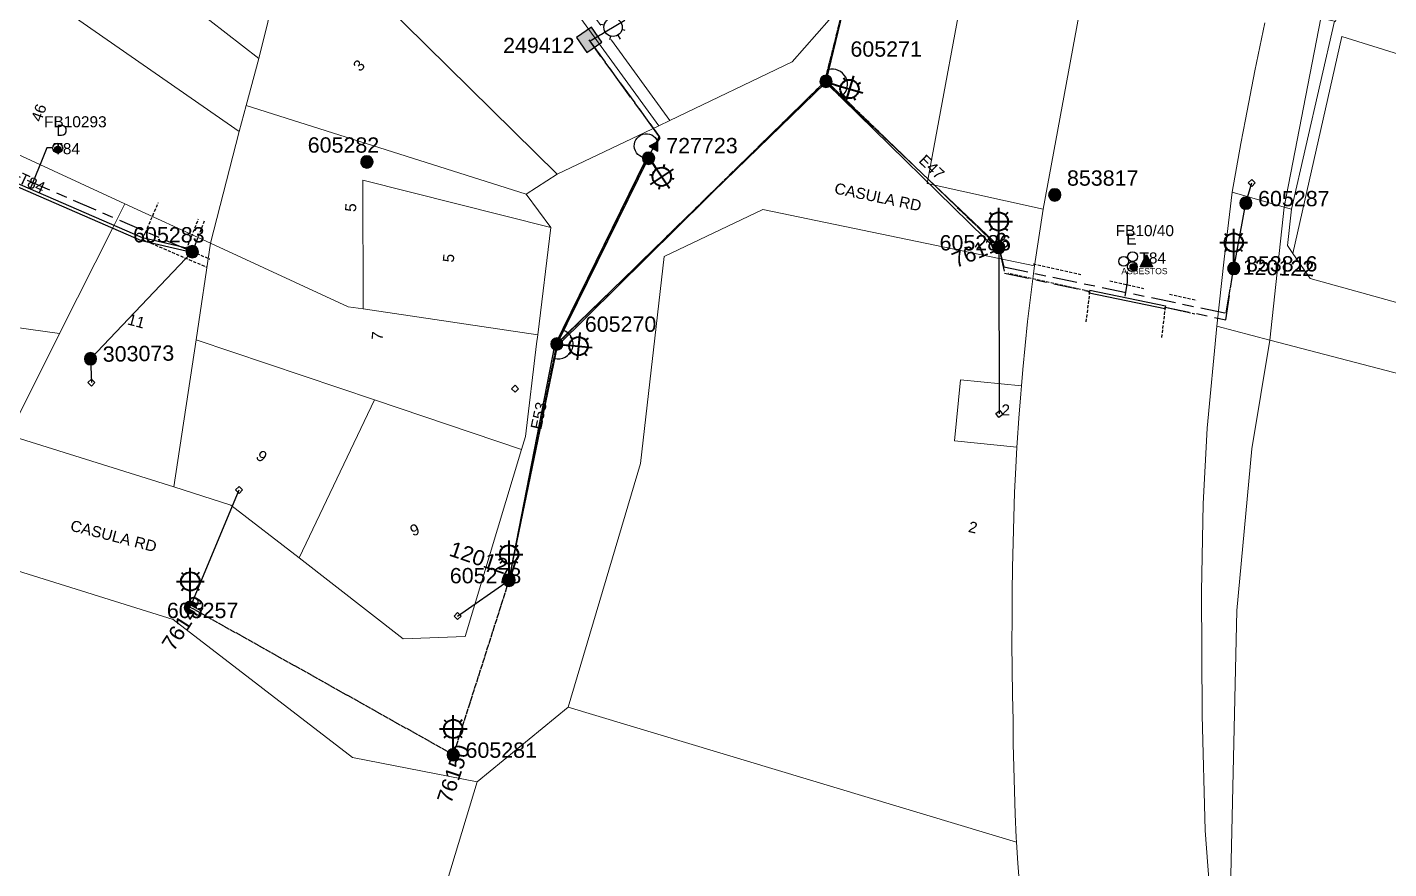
# Model space of a CAD drawing. Header units: metres. Extents: x 305150 to 308746, y 6239745 to 6243198.
# Drawn here: x 306845.6 to 307067.5, y 6241249.1 to 6241386.3 of the extents above; entities that cross this region are included whole.
import ezdxf
from ezdxf.enums import TextEntityAlignment as Align

# ---------------------------------------------------------------- set-up
doc = ezdxf.new("R2010")
doc.units = ezdxf.units.M
for name, pattern in [('Cable Exist OH', [1, 1, 0]), ('Cable Exist UG', [8.2, 4, -1.2, 1.8, -1.2]), ('DASHED', [0.75, 0.5, -0.25])]:
    doc.linetypes.add(name, pattern=pattern)
doc.layers.get('0').update_dxf_attribs({"color": 6})
doc.layers.add('Cadastre Land Parcels_SP_EXT', color=9, linetype='Continuous', lineweight=5)
doc.layers.add('Cadastre Roads_SP_EXT', color=9, linetype='Continuous', lineweight=5)
for name, color, linetype in [('Duct_SP_EXT', 7, 'Continuous'), ('Equip_LV_EXT', 7, 'Continuous'), ('Equip_SP_SL_EXT', 7, 'Continuous'), ('Equip_SP_SL_NEW', 2, 'Continuous'), ('Mains_LV_EXT', 7, 'Continuous'), ('Mains_LV_SL_EXT', 7, 'Continuous'), ('Mains_SL_EXT', 7, 'Continuous'), ('OH_Details_SP_MISC', 7, 'Continuous'), ('Services_SP_EXT', 7, 'Continuous'), ('SupportsOH_SP_TR_HV_LV_SL_EXT', 7, 'Continuous'), ('SupportsUG_SP_LV_SL_EXT', 7, 'Continuous'), ('Trench_SP_EXT', 7, 'Continuous')]:
    doc.layers.add(name, color=color, linetype=linetype)
doc.layers.add('UNKNOWN_FEATURES', color=1, linetype='DASHED', plot=False)
doc.layers.get('0').freeze()
doc.styles.add('COLUMN_LABEL', font='arial.ttf')
doc.styles.add('iecARIAL', font='arial.ttf', dxfattribs={"height": 2})
doc.styles.add('iecNAME', font='times.ttf')
doc.styles.add('POLE_LABEL', font='arial.ttf')
doc.styles.get("Standard").update_dxf_attribs({"font": 'arial.ttf'})
doc.linetypes.add('Cable New UG', pattern='A,7,-0.25,["x",Standard,S=2,R=0,X=0.2,Y=-0.8],-2.1', length=9.35)

# ---------------------------------------------------------------- blocks, each defined once
blk = doc.blocks.new('COLUMN_EXT')
blk.add_hatch(color=256).paths.add_polyline_path([(-1.49, 1.48), (-1.49, -1.49), (1.48, -1.49), (1.48, 1.48)])
blk.add_lwpolyline([(-1.49, -1.49), (1.48, -1.49), (1.48, 1.48), (-1.49, 1.48)], close=True)
for tag, height, style, flags, p in [('ASSET_NUM', 2.5, 'COLUMN_LABEL', 8, (2, 2)), ('STRUCTURE_PLANT_NUMBER', 0.2, 'POLE_LABEL', 9, (1.81, 0.03)), ('STREET_CODE', 0.2, 'COLUMN_LABEL', 9, (1.81, -0.2))]:
    blk.add_attdef(tag, text='', height=height, dxfattribs=dict(style=style, flags=flags)).set_placement(p, align=Align.MIDDLE_LEFT)
at = {"flags": 1}
blk.add_attdef('Z', (1.81, -2.35), '', height=0.2, dxfattribs=at)
at = {"flags": 9}
for tag, p in [('COLUMN_TYPE', (1.81, -0.4)), ('OWNED_BY', (1.81, -0.6)), ('STATE', (1.81, -0.8)), ('USAGE', (1.81, -1)), ('STREETNAME', (1.81, -1.6)), ('SUBURB', (1.81, -1.8)), ('LEGEND', (1.81, -1.2)), ('LOCATION', (1.81, -1.4)), ('NOTES', (1.81, -2))]:
    blk.add_attdef(tag, text='', height=0.2, dxfattribs=at).set_placement(p, align=Align.MIDDLE_LEFT)
blk = doc.blocks.new('DUCT_EXT')
blk.add_circle((0, 0.8), 0.8)
at = {"flags": 1}
blk.add_attdef('Z', (0, 0), '', height=0.2, dxfattribs=at)
at = {"flags": 9}
for tag, p in [('DUCT_CODE', (0, 0)), ('XSECT_TYPE', (0, -0.2)), ('STATE', (0, -0.6)), ('FB_REFERENCE', (0, -0.4)), ('NOTES', (0, -0.8))]:
    blk.add_attdef(tag, text='', height=0.2, dxfattribs=at).set_placement(p, align=Align.MIDDLE_LEFT)
blk = doc.blocks.new('SL_LANTERN_EXT')
at = {"lineweight": 40}
for p, q in [((-1.46, 5.68), (-1.06, 5.28)), ((0, 1.97), (0, 6.47)), ((1.46, 5.68), (1.06, 5.28)), ((-2.25, 4.22), (2.25, 4.22)), ((-1.46, 2.76), (-1.06, 3.16)), ((0, 0), (0, 2.72)), ((1.46, 2.76), (1.06, 3.16))]:
    blk.add_line(p, q, dxfattribs=at)
blk.add_circle((0, 4.22), 1.5, dxfattribs=at)
at = {"style": 'iecARIAL', "flags": 8}
blk.add_attdef('ASSET_NUM', (1.5, 1.5), '', height=2.5, dxfattribs=at)
for tag, p, height, flags in [('OPERATING_VOLTAGE', (0.98, -1.65), 0.2, 9), ('ORIENTATION', (0.98, -1.85), 0.2, 9), ('OWNED_BY', (0.98, -2.05), 0.2, 9), ('STATE', (0.98, -2.25), 0.2, 9), ('CONSTRUCTED_VOLTAGE', (0.98, -0.65), 0.2, 9), ('CONTROL_TYPE', (0.98, -0.85), 0.2, 9), ('LANTERN_PURPOSE', (0.98, -1.05), 0.2, 9), ('LANTERN_TYPE', (0.98, -1.25), 0.2, 9), ('NO_PHASES', (0.98, -1.45), 0.2, 9), ('LNUMBER', (2.18, -3.25), 2.5, 8), ('USAGE', (0.98, -2.45), 0.2, 9), ('CEXIST', (0.98, -2.65), 0.2, 9), ('CNEW', (0.98, -2.85), 0.2, 9), ('CNUMBER', (0.98, -3.05), 0.2, 9), ('CREMOVE', (0.98, -3.25), 0.2, 9), ('CREPLACE', (0.98, -3.45), 0.2, 9), ('LKINGHEIGHT', (0.98, -3.65), 0.2, 9), ('LBRACKET', (0.98, -3.85), 0.2, 9), ('LBRACKETVOCAB', (0.98, -4.05), 0.2, 9), ('LCATEGORY', (0.98, -4.25), 0.2, 9), ('LCHARGE1', (0.98, -4.45), 0.2, 9), ('LCHARGE1PERCENT', (0.98, -4.65), 0.2, 9), ('LCHARGE2', (0.98, -4.85), 0.2, 9), ('LCHARGE2PERCENT', (0.98, -5.05), 0.2, 9), ('LCHARGE3', (0.98, -5.25), 0.2, 9), ('LCHARGE3PERCENT', (0.98, -5.45), 0.2, 9), ('LEXIST', (0.98, -5.65), 0.2, 9), ('LLAMP', (0.98, -5.85), 0.2, 9), ('LLAMPVOCAB', (0.98, -6.05), 0.2, 9), ('LMAST', (0.98, -6.25), 0.2, 9), ('LMASTVOCAB', (0.98, -6.45), 0.2, 9), ('LNEW', (0.98, -6.65), 0.2, 9), ('LANTNUMBER', (0.98, -6.85), 0.2, 9), ('LOUTREACH', (0.98, -7.25), 0.2, 9), ('LOUTREACHVOCAB', (0.98, -7.45), 0.2, 9), ('LRATECODE', (0.98, -7.65), 0.2, 9), ('LREMOVE', (0.98, -7.85), 0.2, 9), ('LREPLACE', (0.98, -8.05), 0.2, 9), ('LTYPE', (0.98, -8.25), 0.2, 9), ('LTYPEVOCAB', (0.98, -8.45), 0.2, 9), ('LEGEND', (0.98, -8.65), 0.2, 9), ('LOCATION', (0.98, -8.85), 0.2, 9), ('NOTES', (0.98, -9.05), 0.2, 9), ('STREETNAME', (0.98, -9.25), 0.2, 9), ('SUBURB', (0.98, -9.45), 0.2, 1)]:
    blk.add_attdef(tag, p, '', height=height, dxfattribs=dict(flags=flags))
blk = doc.blocks.new('*U139')
at = {"lineweight": 40}
for p, q in [((0, 0), (2.05, -0.18)), ((2.22, 1.27), (2.58, 0.84)), ((3.74, 1.93), (3.34, -2.56)), ((5.13, 1.01), (4.69, 0.65)), ((1.3, -0.12), (5.78, -0.51)), ((1.96, -1.64), (2.39, -1.28)), ((4.87, -1.9), (4.51, -1.46))]:
    blk.add_line(p, q, dxfattribs=at)
blk.add_circle((3.54, -0.31), 1.5, dxfattribs=at)
at = {"style": 'iecARIAL', "flags": 8}
blk.add_attdef('ASSET_NUM', (1.5, 1.5), '', height=2.5, dxfattribs=at)
for tag, p, height, flags in [('OPERATING_VOLTAGE', (0.98, -1.65), 0.2, 9), ('ORIENTATION', (0.98, -1.85), 0.2, 9), ('OWNED_BY', (0.98, -2.05), 0.2, 9), ('STATE', (0.98, -2.25), 0.2, 9), ('CONSTRUCTED_VOLTAGE', (0.98, -0.65), 0.2, 9), ('CONTROL_TYPE', (0.98, -0.85), 0.2, 9), ('LANTERN_PURPOSE', (0.98, -1.05), 0.2, 9), ('LANTERN_TYPE', (0.98, -1.25), 0.2, 9), ('NO_PHASES', (0.98, -1.45), 0.2, 9), ('LNUMBER', (2.18, -3.25), 2.5, 8), ('USAGE', (0.98, -2.45), 0.2, 9), ('CEXIST', (0.98, -2.65), 0.2, 9), ('CNEW', (0.98, -2.85), 0.2, 9), ('CNUMBER', (0.98, -3.05), 0.2, 9), ('CREMOVE', (0.98, -3.25), 0.2, 9), ('CREPLACE', (0.98, -3.45), 0.2, 9), ('LKINGHEIGHT', (0.98, -3.65), 0.2, 9), ('LBRACKET', (0.98, -3.85), 0.2, 9), ('LBRACKETVOCAB', (0.98, -4.05), 0.2, 9), ('LCATEGORY', (0.98, -4.25), 0.2, 9), ('LCHARGE1', (0.98, -4.45), 0.2, 9), ('LCHARGE1PERCENT', (0.98, -4.65), 0.2, 9), ('LCHARGE2', (0.98, -4.85), 0.2, 9), ('LCHARGE2PERCENT', (0.98, -5.05), 0.2, 9), ('LCHARGE3', (0.98, -5.25), 0.2, 9), ('LCHARGE3PERCENT', (0.98, -5.45), 0.2, 9), ('LEXIST', (0.98, -5.65), 0.2, 9), ('LLAMP', (0.98, -5.85), 0.2, 9), ('LLAMPVOCAB', (0.98, -6.05), 0.2, 9), ('LMAST', (0.98, -6.25), 0.2, 9), ('LMASTVOCAB', (0.98, -6.45), 0.2, 9), ('LNEW', (0.98, -6.65), 0.2, 9), ('LANTNUMBER', (0.98, -6.85), 0.2, 9), ('LOUTREACH', (0.98, -7.25), 0.2, 9), ('LOUTREACHVOCAB', (0.98, -7.45), 0.2, 9), ('LRATECODE', (0.98, -7.65), 0.2, 9), ('LREMOVE', (0.98, -7.85), 0.2, 9), ('LREPLACE', (0.98, -8.05), 0.2, 9), ('LTYPE', (0.98, -8.25), 0.2, 9), ('LTYPEVOCAB', (0.98, -8.45), 0.2, 9), ('LEGEND', (0.98, -8.65), 0.2, 9), ('LOCATION', (0.98, -8.85), 0.2, 9), ('NOTES', (0.98, -9.05), 0.2, 9), ('STREETNAME', (0.98, -9.25), 0.2, 9), ('SUBURB', (0.98, -9.45), 0.2, 1)]:
    blk.add_attdef(tag, p, '', height=height, dxfattribs=dict(flags=flags))
blk = doc.blocks.new('*U138')
at = {"lineweight": 40}
for p, q in [((0, 0), (1.35, -2.01)), ((4.05, -2), (0.31, -4.51)), ((0.93, -1.38), (3.43, -5.12)), ((2.58, -1.23), (2.47, -1.78)), ((0.16, -2.85), (0.71, -2.96)), ((4.2, -3.65), (3.65, -3.54)), ((1.78, -5.28), (1.89, -4.72))]:
    blk.add_line(p, q, dxfattribs=at)
blk.add_circle((2.18, -3.25), 1.5, dxfattribs=at)
at = {"style": 'iecARIAL', "flags": 8}
blk.add_attdef('ASSET_NUM', (1.5, 1.5), '', height=2.5, dxfattribs=at)
for tag, p, height, flags in [('OPERATING_VOLTAGE', (0.98, -1.65), 0.2, 9), ('ORIENTATION', (0.98, -1.85), 0.2, 9), ('OWNED_BY', (0.98, -2.05), 0.2, 9), ('STATE', (0.98, -2.25), 0.2, 9), ('CONSTRUCTED_VOLTAGE', (0.98, -0.65), 0.2, 9), ('CONTROL_TYPE', (0.98, -0.85), 0.2, 9), ('LANTERN_PURPOSE', (0.98, -1.05), 0.2, 9), ('LANTERN_TYPE', (0.98, -1.25), 0.2, 9), ('NO_PHASES', (0.98, -1.45), 0.2, 9), ('LNUMBER', (2.18, -3.25), 2.5, 8), ('USAGE', (0.98, -2.45), 0.2, 9), ('CEXIST', (0.98, -2.65), 0.2, 9), ('CNEW', (0.98, -2.85), 0.2, 9), ('CNUMBER', (0.98, -3.05), 0.2, 9), ('CREMOVE', (0.98, -3.25), 0.2, 9), ('CREPLACE', (0.98, -3.45), 0.2, 9), ('LKINGHEIGHT', (0.98, -3.65), 0.2, 9), ('LBRACKET', (0.98, -3.85), 0.2, 9), ('LBRACKETVOCAB', (0.98, -4.05), 0.2, 9), ('LCATEGORY', (0.98, -4.25), 0.2, 9), ('LCHARGE1', (0.98, -4.45), 0.2, 9), ('LCHARGE1PERCENT', (0.98, -4.65), 0.2, 9), ('LCHARGE2', (0.98, -4.85), 0.2, 9), ('LCHARGE2PERCENT', (0.98, -5.05), 0.2, 9), ('LCHARGE3', (0.98, -5.25), 0.2, 9), ('LCHARGE3PERCENT', (0.98, -5.45), 0.2, 9), ('LEXIST', (0.98, -5.65), 0.2, 9), ('LLAMP', (0.98, -5.85), 0.2, 9), ('LLAMPVOCAB', (0.98, -6.05), 0.2, 9), ('LMAST', (0.98, -6.25), 0.2, 9), ('LMASTVOCAB', (0.98, -6.45), 0.2, 9), ('LNEW', (0.98, -6.65), 0.2, 9), ('LANTNUMBER', (0.98, -6.85), 0.2, 9), ('LOUTREACH', (0.98, -7.25), 0.2, 9), ('LOUTREACHVOCAB', (0.98, -7.45), 0.2, 9), ('LRATECODE', (0.98, -7.65), 0.2, 9), ('LREMOVE', (0.98, -7.85), 0.2, 9), ('LREPLACE', (0.98, -8.05), 0.2, 9), ('LTYPE', (0.98, -8.25), 0.2, 9), ('LTYPEVOCAB', (0.98, -8.45), 0.2, 9), ('LEGEND', (0.98, -8.65), 0.2, 9), ('LOCATION', (0.98, -8.85), 0.2, 9), ('NOTES', (0.98, -9.05), 0.2, 9), ('STREETNAME', (0.98, -9.25), 0.2, 9), ('SUBURB', (0.98, -9.45), 0.2, 1)]:
    blk.add_attdef(tag, p, '', height=height, dxfattribs=dict(flags=flags))
blk = doc.blocks.new('*U140')
at = {"lineweight": 40}
for p, q in [((0, 0), (2.59, -0.78)), ((3.04, 0.61), (3.31, 0.11)), ((4.67, 0.95), (3.37, -3.36)), ((1.87, -0.56), (6.18, -1.86)), ((2.2, -2.19), (2.7, -1.92)), ((5.84, -0.23), (5.34, -0.5)), ((5, -3.03), (4.73, -2.53))]:
    blk.add_line(p, q, dxfattribs=at)
blk.add_circle((4.02, -1.21), 1.5, dxfattribs=at)
at = {"style": 'iecARIAL', "flags": 8}
blk.add_attdef('ASSET_NUM', (1.5, 1.5), '', height=2.5, dxfattribs=at)
for tag, p, height, flags in [('OPERATING_VOLTAGE', (0.98, -1.65), 0.2, 9), ('ORIENTATION', (0.98, -1.85), 0.2, 9), ('OWNED_BY', (0.98, -2.05), 0.2, 9), ('STATE', (0.98, -2.25), 0.2, 9), ('CONSTRUCTED_VOLTAGE', (0.98, -0.65), 0.2, 9), ('CONTROL_TYPE', (0.98, -0.85), 0.2, 9), ('LANTERN_PURPOSE', (0.98, -1.05), 0.2, 9), ('LANTERN_TYPE', (0.98, -1.25), 0.2, 9), ('NO_PHASES', (0.98, -1.45), 0.2, 9), ('LNUMBER', (2.18, -3.25), 2.5, 8), ('USAGE', (0.98, -2.45), 0.2, 9), ('CEXIST', (0.98, -2.65), 0.2, 9), ('CNEW', (0.98, -2.85), 0.2, 9), ('CNUMBER', (0.98, -3.05), 0.2, 9), ('CREMOVE', (0.98, -3.25), 0.2, 9), ('CREPLACE', (0.98, -3.45), 0.2, 9), ('LKINGHEIGHT', (0.98, -3.65), 0.2, 9), ('LBRACKET', (0.98, -3.85), 0.2, 9), ('LBRACKETVOCAB', (0.98, -4.05), 0.2, 9), ('LCATEGORY', (0.98, -4.25), 0.2, 9), ('LCHARGE1', (0.98, -4.45), 0.2, 9), ('LCHARGE1PERCENT', (0.98, -4.65), 0.2, 9), ('LCHARGE2', (0.98, -4.85), 0.2, 9), ('LCHARGE2PERCENT', (0.98, -5.05), 0.2, 9), ('LCHARGE3', (0.98, -5.25), 0.2, 9), ('LCHARGE3PERCENT', (0.98, -5.45), 0.2, 9), ('LEXIST', (0.98, -5.65), 0.2, 9), ('LLAMP', (0.98, -5.85), 0.2, 9), ('LLAMPVOCAB', (0.98, -6.05), 0.2, 9), ('LMAST', (0.98, -6.25), 0.2, 9), ('LMASTVOCAB', (0.98, -6.45), 0.2, 9), ('LNEW', (0.98, -6.65), 0.2, 9), ('LANTNUMBER', (0.98, -6.85), 0.2, 9), ('LOUTREACH', (0.98, -7.25), 0.2, 9), ('LOUTREACHVOCAB', (0.98, -7.45), 0.2, 9), ('LRATECODE', (0.98, -7.65), 0.2, 9), ('LREMOVE', (0.98, -7.85), 0.2, 9), ('LREPLACE', (0.98, -8.05), 0.2, 9), ('LTYPE', (0.98, -8.25), 0.2, 9), ('LTYPEVOCAB', (0.98, -8.45), 0.2, 9), ('LEGEND', (0.98, -8.65), 0.2, 9), ('LOCATION', (0.98, -8.85), 0.2, 9), ('NOTES', (0.98, -9.05), 0.2, 9), ('STREETNAME', (0.98, -9.25), 0.2, 9), ('SUBURB', (0.98, -9.45), 0.2, 1)]:
    blk.add_attdef(tag, p, '', height=height, dxfattribs=dict(flags=flags))
blk = doc.blocks.new('CCP_EXT')
at = {"flags": 9}
for tag, p in [('STATE', (0, -1.8)), ('NOTES', (0, -2))]:
    blk.add_attdef(tag, text='', height=0.2, dxfattribs=at).set_placement(p, align=Align.MIDDLE_LEFT)
blk.add_wipeout([(0, 0.57), (0.57, 0), (0, -0.57), (-0.57, 0)])
blk.add_lwpolyline([(-0.57, 0), (0, 0.57), (0.57, 0), (0, -0.57), (-0.57, 0)])
at = {"flags": 1}
blk.add_attdef('Z', (0, 0), '', height=0.2, dxfattribs=at)
at = {"flags": 9}
for tag, p in [('CCP_TYPE', (0, 0)), ('CONSTRUCTED_VOLTAGE', (0, -0.2)), ('OPERATING_VOLTAGE', (0, -0.6)), ('ORIENTATION', (0, -0.8)), ('OWNED_BY', (0, -1)), ('NO_PHASES', (0, -0.4)), ('USAGE', (0, -1.2)), ('LEGEND', (0, -1.4)), ('LIFE_SUPPORT', (0, -1.6))]:
    blk.add_attdef(tag, text='', height=0.2, dxfattribs=at).set_placement(p, align=Align.MIDDLE_LEFT)
blk = doc.blocks.new('POLE_EXT')
blk.add_hatch(color=256).paths.add_polyline_path([(-1, 0, 1), (1, 0, 1)])
blk.add_lwpolyline([(-1, 0, 1), (1, 0, 1)], format="xyb", close=True)
for tag, height, flags, p in [('pNumber', 2.5, 8, (-17.84, 2.07)), ('OWNED_BY', 0.2, 9, (1.35, -0.4)), ('SPECIAL_USE', 0.2, 9, (1.35, -0.8)), ('STATE', 0.2, 9, (1.35, -1)), ('cLV', 0.2, 9, (1.35, -1.4)), ('hDepth', 0.2, 9, (1.35, -1.6)), ('hDia', 0.2, 9, (1.35, -1.8)), ('cHV', 0.2, 9, (1.35, -2)), ('PARENT', 0.2, 9, (1.35, -0.6)), ('USAGE', 0.2, 9, (1.35, -1.2)), ('LBRACKET', 0.2, 9, (1.35, -2.2)), ('cLinedev', 0.2, 9, (1.35, -3.4)), ('pExisting', 0.2, 9, (1.35, -3.8)), ('pFooting', 0.2, 9, (1.35, -4.4)), ('LExisting', 0.2, 9, (1.35, -2.4)), ('LANTNUMBER', 0.2, 9, (1.35, -2.6)), ('LOther', 0.2, 9, (1.35, -2.8)), ('LRemove', 0.2, 9, (1.35, -3)), ('LEGEND', 0.2, 9, (1.35, -3.2)), ('LOCATION', 0.2, 9, (1.35, -3.6)), ('PFNUMBER', 0.2, 9, (1.35, -4)), ('NEWPFNUMBER', 0.2, 9, (1.35, -4.2)), ('pNew', 0.2, 9, (1.35, -4.6)), ('pRelocate', 0.2, 9, (1.35, -5)), ('pRemove', 0.2, 9, (1.35, -5.2)), ('pReplace', 0.2, 9, (1.35, -5.4)), ('pStay', 0.2, 9, (1.35, -5.6)), ('pType', 0.2, 9, (1.35, -5.8)), ('cspan', 0.2, 9, (1.35, -6)), ('STREETNAME', 0.2, 9, (1.35, -6.2)), ('SUBURB', 0.2, 9, (1.35, -6.4)), ('NOTES', 0.2, 9, (1.35, -6.6)), ('OPERATED_BY', 0.2, 9, (1.36, -7.01)), ('MAINTAINED_BY', 0.2, 9, (1.36, -6.81))]:
    blk.add_attdef(tag, text='', height=height, dxfattribs=dict(flags=flags)).set_placement(p, align=Align.MIDDLE_LEFT)
at = {"style": 'POLE_LABEL'}
for tag, height, flags, p in [('ASSET_NUM', 2.5, 8, (2, 2)), ('STRUCTURE_PLANT_NUMBER', 0.2, 9, (1.35, 0.03)), ('STREET_CODE', 0.2, 9, (1.35, -0.2))]:
    blk.add_attdef(tag, text='', height=height, dxfattribs=dict(at, flags=flags)).set_placement(p, align=Align.MIDDLE_LEFT)
at = {"flags": 1}
blk.add_attdef('Z', (1.35, -7.33), '', height=0.2, dxfattribs=at)
blk = doc.blocks.new('WARNING_FEATURE_EXT')
h = blk.add_hatch(color=2)
h.dxf.hatch_style = 1
h.paths.add_polyline_path([(0, 1.99), (-0.99, 0), (1, 0)])
at = {"color": 18, "true_color": 0x000000}
blk.add_lwpolyline([(-0.99, 0), (0, 1.99), (1, 0)], close=True, dxfattribs=at)
at = {"color": 18, "true_color": 0x000000, "insert": (0, 0.87), "char_height": 1.5, "attachment_point": 5, "line_spacing_factor": 1.5, "style": 'iecNAME'}
blk.add_mtext_dynamic_manual_height_columns('!', width=1.5, gutter_width=4, heights=[0], dxfattribs=at)
at = {"color": 2, "flags": 1}
for tag, p in [('STATE', (1.19, 2.01)), ('HAZMAT_ID', (1.19, 0.72))]:
    blk.add_attdef(tag, p, '', height=0.8, dxfattribs=at)
at = {"color": 2}
blk.add_attdef('WARNING_TYPE', text='', height=1, dxfattribs=at).set_placement((-4.07, -1.22), (4.88, -1.22), align=Align.ALIGNED)
at = {"color": 2, "flags": 1}
blk.add_attdef('WARNING_DESC', text='', height=0.8, dxfattribs=at).set_placement((1.19, -0.56), align=Align.MIDDLE_CENTER)
blk = doc.blocks.new('End Shackle_EXT')
at = {"flags": 9}
blk.add_attdef('NOTES', text='', height=0.2, dxfattribs=at).set_placement((0, -1.6), align=Align.MIDDLE_LEFT)
blk.add_wipeout([(0, 0.25), (1.81, 0.25), (1.82, -0.25), (0, -0.25)])
blk.add_line((1.81, -1), (1.81, 1))
at = {"flags": 1}
blk.add_attdef('Z', (0, 0), '', height=0.2, dxfattribs=at)
at = {"flags": 9}
for tag, p in [('CONNECTOR_TYPE', (0, 0)), ('CONSTRUCTED_VOLTAGE', (0, -0.2)), ('OPERATING_VOLTAGE', (0, -0.6)), ('ORIENTATION', (0, -0.8)), ('OWNED_BY', (0, -1)), ('STATE', (0, -1.2)), ('NO_PHASES', (0, -0.4)), ('USAGE', (0, -1.4))]:
    blk.add_attdef(tag, text='', height=0.2, dxfattribs=at).set_placement(p, align=Align.MIDDLE_LEFT)
blk = doc.blocks.new('CABLE_LARGE_EXT')
h = blk.add_hatch(color=256)
edge = h.paths.add_edge_path()
edge.add_arc((0, 0.55), 0.55, 0, 360)
blk.add_circle((0, 0.55), 0.55)
at = {"flags": 1}
blk.add_attdef('Z', (0, 0), '', height=0.2, dxfattribs=at)
at = {"flags": 9}
for tag, p in [('COND_CODE', (0, 0)), ('STATE', (0, -0.4)), ('XSECT_SIZE', (0, -0.6)), ('FB_REFERENCE', (0, -0.2)), ('NOTES', (0, -0.8))]:
    blk.add_attdef(tag, text='', height=0.2, dxfattribs=at).set_placement(p, align=Align.MIDDLE_LEFT)
blk = doc.blocks.new('UGOH_EXT')
blk.add_hatch(color=256).paths.add_polyline_path([(-0.75, 1.7), (0.75, 1.7), (0, 3)])
at = {"color": 1}
blk.add_lwpolyline([(-0.75, 1.7), (0.75, 1.7), (0, 3)], close=True, dxfattribs=at)
for tag, flags, p in [('CONSTRUCTED_VOLTAGE', 9, (1.5, 0)), ('ACTUAL_STATUS', 9, (1.5, -1.6)), ('OPERATING_VOLTAGE', 9, (1.5, -0.2)), ('ORIENTATION', 9, (1.5, -0.4)), ('STATE', 9, (1.5, -0.6)), ('OWNED_BY', 9, (1.5, -1)), ('OPERATED_BY', 9, (1.5, -1.2)), ('TYPE', 1, (1.5, -2)), ('USAGE', 9, (1.5, -0.8)), ('MAINTAINED_BY', 9, (1.5, -1.4)), ('NUMBER_OF_PHASES', 9, (1.5, -1.8))]:
    blk.add_attdef(tag, text='', height=0.2, dxfattribs=dict(flags=flags)).set_placement(p, align=Align.MIDDLE_LEFT)
blk = doc.blocks.new('*U152')
blk.add_line((0, 0), (0, 0))
for tag, flags, p in [('OPERATING_VOLTAGE', 9, (1.5, -1.2)), ('ORIENTATION', 9, (1.5, -1.4)), ('OWNED_BY', 9, (1.5, -1.6)), ('OPERATED_BY', 9, (1.5, -1.8)), ('STATE', 9, (1.5, -2.2)), ('MAINTAINED_BY', 9, (1.5, -2)), ('CEXIST', 9, (1.5, -2.6)), ('CNEW', 9, (1.5, -2.8)), ('CNUMBER', 9, (1.5, -3)), ('CREMOVE', 9, (1.5, -3.2)), ('CREPLACE', 9, (1.5, -3.4)), ('USAGE', 9, (1.5, -2.4)), ('LKINGHEIGHT', 9, (1.5, -3.6)), ('LBRACKET', 9, (1.5, -3.8)), ('LBRACKETVOCAB', 9, (1.5, -4)), ('LCATEGORY', 9, (1.5, -4.2)), ('LCHARGE1', 9, (1.5, -4.4)), ('LCHARGE1PERCENT', 9, (1.5, -4.6)), ('LCHARGE2', 9, (1.5, -4.8)), ('LCHARGE2PERCENT', 9, (1.5, -5)), ('LCHARGE3', 9, (1.5, -5.2)), ('LCHARGE3PERCENT', 9, (1.5, -5.4)), ('LEXIST', 9, (1.5, -5.6)), ('LLAMP', 9, (1.5, -5.8)), ('LLAMPVOCAB', 9, (1.5, -6)), ('LMAST', 9, (1.5, -6.2)), ('LMASTVOCAB', 9, (1.5, -6.4)), ('LNEW', 9, (1.5, -6.6)), ('LOUTREACH', 9, (1.5, -7.2)), ('LOUTREACHVOCAB', 9, (1.5, -7.4)), ('LRATECODE', 9, (1.5, -7.6)), ('LREMOVE', 9, (1.5, -7.8)), ('LREPLACE', 9, (1.5, -8)), ('LTYPE', 9, (1.5, -8.2)), ('LTYPEVOCAB', 9, (1.5, -8.4)), ('LEGEND', 9, (1.5, -8.6)), ('NEW_LKINGHEIGHT', 9, (1.5, -8.8)), ('NEW_LBRACKET', 9, (1.5, -9)), ('NEW_LBRACKETVOCAB', 9, (1.5, -9.2)), ('NEW_LCATEGORY', 9, (1.5, -9.4)), ('NEW_LCHARGE1', 9, (1.5, -9.6)), ('NEW_LCHARGE1PERCENT', 9, (1.5, -9.8)), ('NEW_LCHARGE2', 9, (1.5, -10)), ('NEW_LCHARGE2PERCENT', 9, (1.5, -10.2)), ('NEW_LCHARGE3', 9, (1.5, -10.4)), ('NEW_LCHARGE3PERCENT', 9, (1.5, -10.6)), ('NEW_LLAMP', 9, (1.5, -10.8)), ('NEW_LLAMPVOCAB', 9, (1.5, -11)), ('NEW_LMAST', 9, (1.5, -11.2)), ('SUBURB', 9, (1.5, -12.6)), ('STREETNAME', 9, (1.5, -12.8)), ('Z', 1, (1.5, -13.4)), ('NEW_LMASTVOCAB', 9, (1.5, -11.4)), ('NEW_LOUTREACH', 9, (1.5, -11.6)), ('NEW_LOUTREACHVOCAB', 9, (1.5, -11.8)), ('NEW_LRATECODE', 9, (1.5, -12)), ('NEW_LTYPE', 9, (1.5, -12.2)), ('NEW_LTYPEVOCAB', 9, (1.5, -12.4)), ('LOCATION', 9, (1.5, -13)), ('NOTES', 9, (1.5, -13.2))]:
    blk.add_attdef(tag, text='', height=0.2, dxfattribs=dict(flags=flags)).set_placement(p, align=Align.MIDDLE_LEFT)
at = {"flags": 9}
blk.add_attdef('LANTNUMBER', (1.5, -6.91), '', height=0.2, dxfattribs=at)
blk.add_wipeout([(5.65, 3.34), (5.71, 1.68), (4.86, 0.26), (3.2, 0.2), (1.69, 1), (1.71, 2.71), (2.57, 4.13), (4.22, 4.19)])
for p, q in [((1.71, 2.71), (2.26, 2.57)), ((2.42, 1.43), (5.65, 3.34)), ((2.57, 4.13), (2.95, 3.49)), ((4.22, 4.19), (4.08, 3.65)), ((0, 0), (2.42, 1.43)), ((3.2, 0.2), (3.34, 0.74)), ((4.48, 0.9), (4.86, 0.26)), ((5.71, 1.68), (5.16, 1.82))]:
    blk.add_line(p, q)
blk.add_circle((3.71, 2.2), 1.5)
for tag, height, flags, p in [('ASSET_NUM', 2.5, 8, (2, 2)), ('STREET_CODE', 0.2, 9, (1.5, 0)), ('CONSTRUCTED_VOLTAGE', 0.2, 9, (1.5, -0.2)), ('CONTROL_TYPE', 0.2, 9, (1.5, -0.4)), ('LANTERN_PURPOSE', 0.2, 9, (1.5, -0.6)), ('LANTERN_TYPE', 0.2, 9, (1.5, -0.8)), ('NO_PHASES', 0.2, 9, (1.5, -1)), ('LNUMBER', 2.5, 8, (1.5, -1.38))]:
    blk.add_attdef(tag, text='', height=height, dxfattribs=dict(flags=flags)).set_placement(p, align=Align.MIDDLE_LEFT)

msp = doc.modelspace()

# ---------------------------------------------------------------- linework, layer by layer
at = {"layer": 'Cadastre Land Parcels_SP_EXT', "linetype": 'Continuous'}
for points in [[(307011.21, 6241356.65), (307017.38, 6241390.23), (307023.98, 6241422.66), (307032.25, 6241454.69), (307042.78, 6241487.81), (307049.83, 6241510.19), (307050.63, 6241512.5), (307006.76, 6241438.95), (306992.3, 6241360.82), (307011.21, 6241356.65)], [(306950.34, 6241371.12), (306916.46, 6241417.81), (306916.24, 6241418.1), (306902.28, 6241437.34), (306902.17, 6241437.5), (306862.99, 6241490.74), (306862.95, 6241490.59), (306862.35, 6241489.07), (306898.08, 6241439.7), (306948.51, 6241370.24), (306950.34, 6241371.12)], [(306948.51, 6241370.24), (306898.08, 6241439.7), (306895.3, 6241428.01), (306892.31, 6241416.33), (306889.25, 6241404.47), (306931.97, 6241362.34), (306948.51, 6241370.24)], [(307162.28, 6241390.23), (307163.02, 6241398.33), (307164.49, 6241406.08), (307069.89, 6241436.2), (307066.03, 6241419.29), (307066.13, 6241419.27), (307058.87, 6241387.26), (307058.71, 6241387.29), (307051.69, 6241356.61), (307051.06, 6241350.69), (307051.92, 6241349.42), (307059.89, 6241384.78), (307154.46, 6241355.27), (307154.87, 6241355.73), (307157.8, 6241360.81), (307159.47, 6241368.56), (307162.28, 6241390.23)], [(306886.28, 6241393.09), (306840.71, 6241432.48), (306835.34, 6241418.44), (306883.34, 6241381.2), (306886.28, 6241393.09)], [(306883.34, 6241381.2), (306835.34, 6241418.44), (306829.89, 6241404.21), (306880.13, 6241369.29), (306881.27, 6241373.54), (306883.34, 6241381.2)], [(306976.29, 6241387.52), (306916.46, 6241417.81), (306950.34, 6241371.12), (306970.3, 6241380.66), (306976.29, 6241387.52)], [(306880.13, 6241369.29), (306829.89, 6241404.21), (306820.24, 6241378.98), (306819.91, 6241377.11), (306819.93, 6241376.7), (306861.48, 6241357.5), (306875.43, 6241351.08), (306875.45, 6241351.08), (306880.13, 6241369.29)], [(306931.97, 6241362.34), (306889.25, 6241404.47), (306886.28, 6241393.09), (306883.34, 6241381.2), (306881.27, 6241373.54), (306926.89, 6241359.06), (306931.97, 6241362.34)], [(307058.71, 6241387.29), (307056.48, 6241387.79), (307050.5, 6241356.95), (307051.69, 6241356.61), (307058.71, 6241387.29)], [(307134.65, 6241327.23), (307143.86, 6241339.44), (307154.46, 6241355.27), (307059.89, 6241384.78), (307051.92, 6241349.42), (307054.72, 6241345.31), (307132.27, 6241323.82), (307134.65, 6241327.23)], [(306861.48, 6241357.5), (306819.93, 6241376.7), (306819.61, 6241374.41), (306819.33, 6241372.45), (306818, 6241362.95), (306814.98, 6241341.38), (306850.84, 6241336.36), (306859.56, 6241353.69), (306861.48, 6241357.5)], [(306926.89, 6241359.06), (306881.27, 6241373.54), (306880.13, 6241369.29), (306875.45, 6241351.08), (306897.89, 6241340.71), (306900.34, 6241340.35), (306900.26, 6241361.36), (306930.92, 6241353.65), (306926.89, 6241359.06)], [(306930.92, 6241353.65), (306900.26, 6241361.36), (306900.34, 6241340.35), (306928.79, 6241336.11), (306930.92, 6241353.65)], [(307050.5, 6241356.95), (307041.99, 6241359.42), (307040.73, 6241348.47), (307039.51, 6241337.53), (307048.13, 6241335.28), (307050.5, 6241356.95)], [(306873.11, 6241335.31), (306875.43, 6241351.08), (306861.48, 6241357.5), (306859.56, 6241353.69), (306850.84, 6241336.36), (306842.54, 6241319.78), (306869.44, 6241311.32), (306873.11, 6241335.31)], [(307009.76, 6241347.4), (306965.47, 6241356.6), (306949.43, 6241348.89), (306945.52, 6241315.15), (306933.78, 6241275.42), (307006.86, 6241253.4), (307006.82, 6241254.14), (307006.65, 6241257.96), (307006.51, 6241261.78), (307006.4, 6241265.61), (307006.33, 6241269.43), (307006.3, 6241273.26), (307006.2, 6241277.43), (307006.13, 6241281.6), (307006.11, 6241285.78), (307006.12, 6241289.95), (307006.17, 6241294.13), (307006.21, 6241298.2), (307006.29, 6241302.27), (307006.4, 6241306.35), (307006.55, 6241310.42), (307006.74, 6241314.49), (307006.92, 6241317.83), (306996.72, 6241318.86), (306997.72, 6241328.8), (307007.66, 6241327.8), (307007.89, 6241330.46), (307008.27, 6241334.39), (307008.67, 6241338.3), (307009.12, 6241342.22), (307009.6, 6241346.13), (307009.76, 6241347.4)], [(306928.79, 6241336.11), (306900.34, 6241340.35), (306897.89, 6241340.71), (306875.45, 6241351.08), (306875.43, 6241351.08), (306873.11, 6241335.31), (306902.19, 6241325.52), (306926.14, 6241317.44), (306926.78, 6241319.55), (306928.61, 6241334.65), (306928.79, 6241336.11)], [(306842.54, 6241319.78), (306850.84, 6241336.36), (306814.98, 6241341.38), (306812.4, 6241325.19), (306813.93, 6241317.68), (306819.89, 6241313.6), (306827.67, 6241314.02), (306842.54, 6241319.78)], [(307048.24, 6241200.93), (307044.26, 6241243.04), (307041.74, 6241245.56), (307042.79, 6241291.16), (307045.21, 6241317.54), (307048.13, 6241335.28), (307039.51, 6241337.53), (307037.95, 6241320.92), (307037.27, 6241308.58), (307037, 6241294.28), (307037.11, 6241274.11), (307037.63, 6241255.29), (307038.76, 6241240.19), (307041.96, 6241206.86), (307042.73, 6241200.33), (307048.24, 6241200.93)], [(306902.19, 6241325.52), (306873.11, 6241335.31), (306869.44, 6241311.32), (306878.77, 6241308.38), (306889.89, 6241299.75), (306902.19, 6241325.52)], [(307007.66, 6241327.8), (306997.72, 6241328.8), (306996.72, 6241318.86), (307006.92, 6241317.83), (307006.97, 6241318.54), (307007.24, 6241322.53), (307007.55, 6241326.52), (307007.66, 6241327.8)], [(306926.14, 6241317.44), (306902.19, 6241325.52), (306889.89, 6241299.75), (306906.86, 6241286.57), (306916.98, 6241286.93), (306926.14, 6241317.44)]]:
    msp.add_lwpolyline(points, close=True, dxfattribs=at)
for points in [[(307017.38, 6241390.23), (307011.21, 6241356.65), (307009.76, 6241347.4), (307009.6, 6241346.13), (307009.12, 6241342.22), (307008.67, 6241338.3), (307008.27, 6241334.38), (307007.89, 6241330.46), (307007.66, 6241327.8), (307007.55, 6241326.52), (307007.24, 6241322.53), (307006.97, 6241318.54), (307006.92, 6241317.83), (307006.74, 6241314.49), (307006.55, 6241310.42), (307006.4, 6241306.35), (307006.29, 6241302.27), (307006.21, 6241298.2), (307006.17, 6241294.13), (307006.12, 6241289.95), (307006.11, 6241285.78), (307006.13, 6241281.6), (307006.2, 6241277.43), (307006.3, 6241273.26), (307006.33, 6241269.43), (307006.4, 6241265.61), (307006.51, 6241261.78), (307006.65, 6241257.96), (307006.82, 6241254.13), (307006.86, 6241253.4), (307007.07, 6241249.98), (307007.37, 6241245.74)], [(307047.36, 6241387.04), (307046.53, 6241383.1), (307045.73, 6241379.17), (307044.94, 6241375.23), (307044.18, 6241371.28), (307043.43, 6241367.33), (307042.7, 6241363.38), (307041.99, 6241359.42), (307050.5, 6241356.95), (307056.48, 6241387.79)], [(307038.76, 6241240.19), (307037.63, 6241255.29), (307037.11, 6241274.11), (307037, 6241294.28), (307037.27, 6241308.58), (307037.95, 6241320.92), (307039.51, 6241337.53), (307040.73, 6241348.47), (307041.99, 6241359.42), (307042.7, 6241363.38), (307043.43, 6241367.33), (307044.18, 6241371.28), (307044.94, 6241375.23), (307045.73, 6241379.17), (307046.53, 6241383.1), (307047.36, 6241387.04)], [(307127.1, 6241314.67), (307048.13, 6241335.28), (307045.21, 6241317.54), (307042.79, 6241291.16), (307041.74, 6241245.56), (307044.26, 6241243.04), (307048.24, 6241200.93), (307042.73, 6241200.33), (307047.22, 6241161.94), (307050.25, 6241161.92), (307050.57, 6241137.95), (307057.88, 6241129.89), (307064.09, 6241128.88), (307067.01, 6241127.37), (307067.25, 6241122.22), (307064.53, 6241120.41), (307056.74, 6241117.55), (307052.89, 6241112.58), (307052.15, 6241107.87), (307052.37, 6241099.37), (307053.56, 6241084.27)], [(306878.12, 6241128.36), (306918.92, 6241263.22), (306918.92, 6241263.22), (306898.59, 6241267.19), (306869.36, 6241289.68), (306843.1, 6241297.9)], [(307021.67, 6241093.15), (307021.62, 6241097.07), (307021.54, 6241100.99), (307021.43, 6241104.91), (307021.29, 6241108.83), (307021.12, 6241112.74), (307020.92, 6241116.66), (307020.64, 6241120.63), (307020.32, 6241124.61), (307019.99, 6241128.42), (307019.62, 6241132.23), (307019.23, 6241136.04), (307018.81, 6241139.84), (307018.51, 6241142.43), (307008.07, 6241237.28), (307007.7, 6241241.51), (307007.37, 6241245.74), (307007.07, 6241249.98), (307006.86, 6241253.4), (307006.86, 6241253.4), (306933.78, 6241275.42), (306918.92, 6241263.22), (306878.12, 6241128.36), (306836.14, 6240989.62)]]:
    msp.add_lwpolyline(points, dxfattribs=at)
at = {"layer": 'Cadastre Roads_SP_EXT', "linetype": 'Continuous'}
msp.add_lwpolyline([(307132.27, 6241323.82), (307054.72, 6241345.31), (307051.92, 6241349.42), (307051.06, 6241350.69), (307051.69, 6241356.61), (307050.5, 6241356.95), (307048.13, 6241335.28), (307127.1, 6241314.67), (307132.27, 6241323.82)], close=True, dxfattribs=at)
at = {"layer": 'Duct_SP_EXT'}
for p, q in [((306864.21, 6241351.48), (306816.21, 6241372.29)), ((306864.36, 6241351.94), (306816.41, 6241372.73)), ((306864.21, 6241351.48), (306864.29, 6241351.71)), ((306871.45, 6241349.78), (306864.21, 6241351.48)), ((306864.36, 6241351.94), (306864.29, 6241351.71)), ((306871.56, 6241350.25), (306864.36, 6241351.94)), ((306871.45, 6241349.78), (306871.51, 6241350.01)), ((306871.56, 6241350.25), (306871.51, 6241350.01)), ((307018.72, 6241342.96), (307018.77, 6241343.2)), ((307018.82, 6241343.43), (307018.77, 6241343.2)), ((307018.82, 6241343.43), (307031.14, 6241340.89)), ((307018.72, 6241342.96), (307031.04, 6241340.42)), ((307031.04, 6241340.42), (307031.09, 6241340.66)), ((307031.14, 6241340.89), (307031.09, 6241340.66))]:
    msp.add_line(p, q, dxfattribs=at)
for points in [[(306849.57, 6241366.61), (306848.75, 6241366.61), (306847.87, 6241364.45), (306846.01, 6241359.93)], [(307024.88, 6241346.47), (307024.88, 6241344.65), (307024.5, 6241342.46)]]:
    msp.add_lwpolyline(points, dxfattribs=at)
at = {"layer": 'Mains_LV_EXT', "linetype": 'Cable Exist OH'}
for points in [[(306975.6, 6241377.44), (306987.07, 6241423.15)], [(306975.6, 6241377.44), (306931.9, 6241334.6)], [(306975.82, 6241377.55), (307003.96, 6241350.4)], [(306931.9, 6241334.6), (306946.83, 6241365.16)]]:
    msp.add_lwpolyline(points, dxfattribs=at)
at = {"layer": 'Mains_LV_EXT', "linetype": 'Continuous'}
for points in [[(306978.42, 6241375.08, 0.80558), (306976.15, 6241379.37)], [(306946.83, 6241365.01, -2.103085), (306948.35, 6241367.67)], [(306931.48, 6241332.34, 0.987793), (306932.93, 6241336.88)]]:
    msp.add_lwpolyline(points, format="xyb", dxfattribs=at)
at = {"layer": 'Mains_LV_EXT', "linetype": 'Cable Exist UG'}
for points in [[(306815.43, 6241374.38), (306872.47, 6241349.7)], [(307003.96, 6241350.41), (307004.76, 6241347.2), (307041.06, 6241339.67), (307042.26, 6241346.96)]]:
    msp.add_lwpolyline(points, dxfattribs=at)
at = {"layer": 'Mains_LV_SL_EXT', "linetype": 'Cable Exist UG'}
msp.add_lwpolyline([(306947.78, 6241366.67), (306948.75, 6241368.29), (306937.15, 6241384.23)], dxfattribs=at)
at = {"layer": 'Mains_LV_SL_EXT', "color": 7, "linetype": 'Continuous', "flags": 128}
for points in [[(306975.85, 6241377.17), (307004.3, 6241349.37)], [(306946.79, 6241364.89), (306931.89, 6241334.63)]]:
    msp.add_lwpolyline(points, dxfattribs=at)
at = {"layer": 'OH_Details_SP_MISC', "color": 7, "linetype": 'Continuous', "flags": 128}
msp.add_lwpolyline([(306975.67, 6241377.48), (307004.08, 6241350.49)], dxfattribs=at)
at = {"layer": 'Services_SP_EXT'}
msp.add_lwpolyline([(307042.26, 6241346.96), (307044.24, 6241357.61)], dxfattribs=at)
at = {"layer": 'Trench_SP_EXT', "linetype": 'Cable Exist UG'}
for points in [[(306937.43, 6241383.84), (306948.6, 6241368.49), (306946.83, 6241365.16)], [(306871.51, 6241350.01), (306872.47, 6241349.7)], [(307003.96, 6241350.4), (307004.91, 6241346.2), (307018.77, 6241343.2)], [(307031.09, 6241340.66), (307040.98, 6241338.59), (307042.26, 6241346.96)]]:
    msp.add_lwpolyline(points, dxfattribs=at)
at = {"layer": 'UNKNOWN_FEATURES'}
for points in [[(306864.29, 6241351.71), (306864.84, 6241352.81), (306866.94, 6241357.7)], [(306871.51, 6241350.01), (306871.53, 6241350.07), (306873.48, 6241355.05)], [(306874.43, 6241354.68), (306872.47, 6241349.7)], [(306864.34, 6241351.7), (306871.92, 6241348.41), (306874.79, 6241347.21)], [(306872.47, 6241349.7), (306875.34, 6241348.51)], [(307009.59, 6241347.7), (307017.36, 6241345.97)], [(307018.77, 6241343.2), (307005.55, 6241346.14)], [(307018.77, 6241343.2), (307018.17, 6241338.21)], [(307022.05, 6241344.92), (307027.57, 6241343.7)], [(307031.82, 6241342.75), (307036.22, 6241341.77)], [(307031.09, 6241340.66), (307030.49, 6241335.67)], [(307031.09, 6241340.66), (307035.94, 6241339.58)]]:
    msp.add_lwpolyline(points, dxfattribs=at)

# ---------------------------------------------------------------- block references
at = {"layer": 'Duct_SP_EXT'}
for name in ['DUCT_EXT', 'CABLE_LARGE_EXT']:
    msp.add_blockref(name, (306850.54, 6241365.8), dxfattribs=at)
for name, p, rotation in [('DUCT_EXT', (307025.12, 6241348.11), 90.0000000000002), ('DUCT_EXT', (307026.52, 6241347.25), 90.0000000000002), ('DUCT_EXT', (307026.57, 6241348.89), 90.0000000000002), ('CABLE_LARGE_EXT', (307026.46, 6241347.17), 87.59145234766436)]:
    msp.add_blockref(name, p, dxfattribs=dict(at, rotation=rotation))
ref = msp.add_blockref('WARNING_FEATURE_EXT', (307028.02, 6241347.25), dxfattribs=at)
ref.add_attrib('WARNING_TYPE', 'ASBESTOS', (307023.95, 6241346.03), dxfattribs={"layer": '0', "color": 2, "height": 1})
at = {"layer": 'Equip_LV_EXT', "linetype": 'Cable New UG', "rotation": 331.0033499157321}
msp.add_blockref('UGOH_EXT', (306946.9, 6241364.99), dxfattribs=at)
at = {"layer": 'Equip_SP_SL_EXT'}
for name, p in [('*U140', (306975.6, 6241377.44)), ('*U138', (306946.83, 6241365.16)), ('*U139', (306931.9, 6241334.6))]:
    msp.add_blockref(name, p, dxfattribs=at)
ref = msp.add_blockref('SL_LANTERN_EXT', (307003.96, 6241350.4), dxfattribs=at)
ref.add_attrib('ASSET_NUM', '76118', dxfattribs={"layer": '0', "height": 2.5, "rotation": 22.7039, "style": 'iecARIAL'}).set_placement((307005.46, 6241351.9), align=Align.MIDDLE_RIGHT)
ref = msp.add_blockref('SL_LANTERN_EXT', (307042.26, 6241346.96), dxfattribs=at)
ref.add_attrib('ASSET_NUM', '120122', dxfattribs={"layer": '0', "height": 2.5, "rotation": 358.6806, "style": 'iecARIAL'}).set_placement((307043.76, 6241348.46), align=Align.TOP_LEFT)
ref = msp.add_blockref('SL_LANTERN_EXT', (306924.11, 6241296.11), dxfattribs=at)
ref.add_attrib('ASSET_NUM', '120121', dxfattribs={"layer": '0', "height": 2.5, "rotation": 341.2792, "style": 'iecARIAL'}).set_placement((306925.61, 6241297.61), align=Align.MIDDLE_RIGHT)
ref = msp.add_blockref('SL_LANTERN_EXT', (306872.15, 6241291.69), dxfattribs=at)
ref.add_attrib('ASSET_NUM', '76149', dxfattribs={"layer": '0', "height": 2.5, "rotation": 57.0667, "style": 'iecARIAL'}).set_placement((306873.65, 6241293.19), align=Align.MIDDLE_RIGHT)
ref = msp.add_blockref('SL_LANTERN_EXT', (306915.02, 6241267.65), dxfattribs=at)
ref.add_attrib('ASSET_NUM', '76150', dxfattribs={"layer": '0', "height": 2.5, "rotation": 71.8065, "style": 'iecARIAL'}).set_placement((306916.52, 6241269.15), align=Align.MIDDLE_RIGHT)
at = {"layer": 'Mains_SL_EXT', "linetype": 'Cable New UG', "rotation": 328.9174433782173}
msp.add_blockref('UGOH_EXT', (306946.75, 6241365.05), dxfattribs=at)
at = {"layer": 'SupportsOH_SP_TR_HV_LV_SL_EXT'}
ref = msp.add_blockref('POLE_EXT', (306975.79, 6241377.48), dxfattribs=at)
ref.add_attrib('ASSET_NUM', '605271', dxfattribs={"height": 2.5, "style": 'POLE_LABEL'}).set_placement((306979.77, 6241382.75), align=Align.MIDDLE_LEFT)
ref = msp.add_blockref('POLE_EXT', (306900.94, 6241364.34), dxfattribs=dict(at, rotation=0.006902759946370934))
ref.add_attrib('ASSET_NUM', '605282', dxfattribs={"layer": '0', "height": 2.5, "rotation": 359.9374, "style": 'POLE_LABEL'}).set_placement((306902.94, 6241365.09), align=Align.BOTTOM_RIGHT)
ref = msp.add_blockref('POLE_EXT', (306946.86, 6241364.93), dxfattribs=at)
ref.add_attrib('ASSET_NUM', '727723', dxfattribs={"height": 2.5, "style": 'POLE_LABEL'}).set_placement((306949.74, 6241367), align=Align.MIDDLE_LEFT)
ref = msp.add_blockref('POLE_EXT', (307013.08, 6241358.96), dxfattribs=at)
ref.add_attrib('ASSET_NUM', '853817', dxfattribs={"layer": '0', "height": 2.5, "style": 'POLE_LABEL'}).set_placement((307015.08, 6241359.71), align=Align.BOTTOM_LEFT)
ref = msp.add_blockref('POLE_EXT', (306872.47, 6241349.7), dxfattribs=at)
ref.add_attrib('ASSET_NUM', '605283', dxfattribs={"layer": '0', "height": 2.5, "rotation": 359.9458, "style": 'POLE_LABEL'}).set_placement((306874.47, 6241350.45), align=Align.BOTTOM_RIGHT)
ref = msp.add_blockref('POLE_EXT', (307003.96, 6241350.4), dxfattribs=at)
ref.add_attrib('ASSET_NUM', '605286', dxfattribs={"layer": '0', "height": 2.5, "style": 'POLE_LABEL'}).set_placement((307005.96, 6241351.15), align=Align.MIDDLE_RIGHT)
ref = msp.add_blockref('POLE_EXT', (307042.26, 6241346.96), dxfattribs=at)
ref.add_attrib('ASSET_NUM', '853816', dxfattribs={"layer": '0', "height": 2.5, "style": 'POLE_LABEL'}).set_placement((307044.26, 6241347.71), align=Align.MIDDLE_LEFT)
ref = msp.add_blockref('POLE_EXT', (306931.9, 6241334.64), dxfattribs=at)
ref.add_attrib('ASSET_NUM', '605270', dxfattribs={"layer": '0', "height": 2.5, "style": 'POLE_LABEL'}).set_placement((306936.47, 6241337.88), align=Align.MIDDLE_LEFT)
ref = msp.add_blockref('POLE_EXT', (306855.87, 6241332.23), dxfattribs=at)
ref.add_attrib('ASSET_NUM', '303073', dxfattribs={"layer": '0', "height": 2.5, "rotation": 1, "style": 'POLE_LABEL'}).set_placement((306857.87, 6241332.98), align=Align.MIDDLE_LEFT)
ref = msp.add_blockref('POLE_EXT', (306924.11, 6241296.11), dxfattribs=at)
ref.add_attrib('ASSET_NUM', '605278', dxfattribs={"layer": '0', "height": 2.5, "style": 'POLE_LABEL'}).set_placement((306926.11, 6241296.86), align=Align.MIDDLE_RIGHT)
ref = msp.add_blockref('POLE_EXT', (306872.15, 6241291.69), dxfattribs=at)
ref.add_attrib('ASSET_NUM', '605257', dxfattribs={"layer": '0', "height": 2.5, "style": 'POLE_LABEL'}).set_placement((306874.15, 6241292.44), align=Align.TOP_CENTER)
ref = msp.add_blockref('POLE_EXT', (306915.02, 6241267.65), dxfattribs=at)
ref.add_attrib('ASSET_NUM', '605281', dxfattribs={"layer": '0', "height": 2.5, "style": 'POLE_LABEL'}).set_placement((306917.02, 6241268.4), align=Align.MIDDLE_LEFT)
at = {"layer": 'SupportsUG_SP_LV_SL_EXT'}
ref = msp.add_blockref('COLUMN_EXT', (306937.15, 6241384.23), dxfattribs=dict(at, rotation=124.625299849697))
ref.add_attrib('ASSET_NUM', '249412', dxfattribs={"height": 2.5, "style": 'COLUMN_LABEL'}).set_placement((306934.79, 6241384.59), align=Align.TOP_RIGHT)

# ---------------------------------------------------------------- texts
at = {"layer": 'Cadastre Land Parcels_SP_EXT'}
for s, rotation, p in [('3', 47.2899, (306899.83, 6241378.95)), ('46', 70.0101, (306847.81, 6241370.74)), ('5', 85.3983, (306899.14, 6241356.13)), ('5', 84.2731, (306915.08, 6241347.87)), ('11', 345.1743, (306861.77, 6241337.86)), ('7', 84.2719, (306903.47, 6241335.18)), ('9', 322.7702, (306882.68, 6241316.05)), ('2', 347.5729, (306998.88, 6241304.01)), ('9', 21.4843, (306908.41, 6241303.24))]:
    msp.add_text(s, height=1.8, rotation=rotation, dxfattribs=at).set_placement(p)
msp.add_text('2', height=1.8, dxfattribs=at).set_placement((307004.4, 6241322.98))
at = {"layer": 'Cadastre Roads_SP_EXT'}
for rotation, p in [(348.2071, (306977.04, 6241359.21)), (345.674, (306852.45, 6241304.23))]:
    msp.add_text('CASULA RD', height=1.8, rotation=rotation, dxfattribs=at).set_placement(p)
at = {"layer": 'Duct_SP_EXT'}
for s, p in [('FB10293', (306848.3, 6241369.99)), ('D', (306850.32, 6241368.59)), ('T84', (306849.83, 6241365.6)), ('FB10/40', (307023.02, 6241352.23)), ('E', (307024.74, 6241350.86)), ('T84', (307026.9, 6241347.77))]:
    msp.add_text(s, height=1.8, dxfattribs=at).set_placement(p)
at = {"layer": 'Mains_LV_EXT'}
for s, rotation, p in [('E47', 316.525, (306990.79, 6241364.4)), ('T84', 335.2842, (306843.99, 6241361)), ('E53', 77.8858, (306929.35, 6241320.57))]:
    msp.add_text(s, height=1.8, rotation=rotation, dxfattribs=at).set_placement(p)

# ---------------------------------------------------------------- next in the draw order: block references
at = {"layer": 'Services_SP_EXT'}
for p in [(307045.2, 6241360.92), (306856.01, 6241328.36), (306925.1, 6241327.34), (306880.09, 6241310.83), (306915.72, 6241290.27)]:
    msp.add_blockref('CCP_EXT', p, dxfattribs=at)
at = {"layer": 'Services_SP_EXT', "rotation": 263.7434523818353}
msp.add_blockref('CCP_EXT', (307004.05, 6241323.23), dxfattribs=at)

# ---------------------------------------------------------------- next in the draw order: linework, layer by layer
at = {"layer": 'Mains_LV_EXT', "linetype": 'Cable Exist OH'}
for points in [[(306924.11, 6241296.11), (306931.9, 6241334.6)], [(306924.11, 6241296.11), (306915.02, 6241267.65)]]:
    msp.add_lwpolyline(points, dxfattribs=at)
at = {"layer": 'Mains_LV_SL_EXT', "color": 7, "linetype": 'Continuous', "flags": 128}
msp.add_lwpolyline([(306986.82, 6241423.21), (306975.82, 6241377.66), (306931.96, 6241334.3), (306924.1, 6241296.21)], dxfattribs=at)
at = {"layer": 'OH_Details_SP_MISC', "color": 7, "linetype": 'Continuous', "flags": 128}
msp.add_lwpolyline([(306924.07, 6241295.89), (306931.57, 6241334.39), (306946.36, 6241364.57)], dxfattribs=at)
at = {"layer": 'Services_SP_EXT'}
for points in [[(307044.24, 6241357.61), (307045.2, 6241360.92)], [(307003.96, 6241350.4), (307004.05, 6241323.23)], [(306872.47, 6241349.7), (306855.87, 6241332.23), (306856.01, 6241328.36)], [(306872.15, 6241291.69), (306880.09, 6241310.83)], [(306915.72, 6241290.27), (306924.11, 6241296.11)]]:
    msp.add_lwpolyline(points, dxfattribs=at)

# ---------------------------------------------------------------- next in the draw order: block references
at = {"layer": 'SupportsOH_SP_TR_HV_LV_SL_EXT'}
ref = msp.add_blockref('POLE_EXT', (307044.24, 6241357.61), dxfattribs=at)
ref.add_attrib('ASSET_NUM', '605287', dxfattribs={"layer": '0', "height": 2.5, "style": 'POLE_LABEL'}).set_placement((307046.24, 6241358.36), align=Align.MIDDLE_LEFT)

# ---------------------------------------------------------------- next in the draw order: block references
at = {"layer": 'Equip_SP_SL_NEW', "linetype": 'Continuous'}
msp.add_blockref('*U152', (306937.36, 6241384.1), dxfattribs=at)
at = {"layer": 'Mains_LV_EXT', "rotation": 330.9353549307418}
msp.add_blockref('End Shackle_EXT', (306872.15, 6241291.69), dxfattribs=at)

# ---------------------------------------------------------------- next in the draw order: linework, layer by layer
at = {"layer": 'Mains_LV_EXT', "linetype": 'Cable Exist OH'}
msp.add_lwpolyline([(306915.02, 6241267.65), (306872.15, 6241291.69)], dxfattribs=at)
at = {"layer": 'OH_Details_SP_MISC', "color": 7, "linetype": 'Continuous', "flags": 128}
msp.add_lwpolyline([(306931.81, 6241334.61), (306975.72, 6241377.25), (306986.85, 6241422.94), (307004.65, 6241468.48)], dxfattribs=at)

doc.saveas('drawing.dxf')
